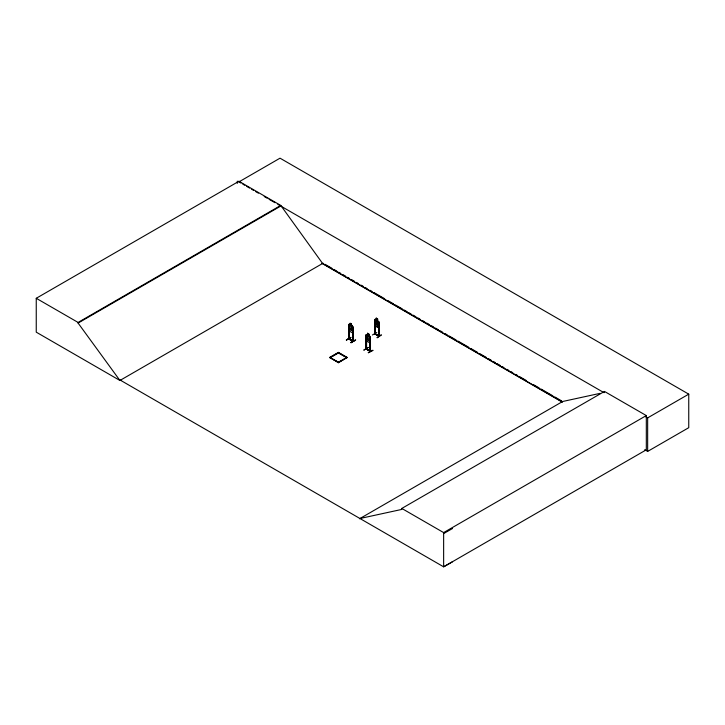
<?xml version="1.0" encoding="UTF-8"?>
<svg xmlns="http://www.w3.org/2000/svg" width="725" height="725" viewBox="0 0 725 725"><rect width="100%" height="100%" fill="white"/><g stroke="black" fill="none" stroke-linecap="round" stroke-linejoin="round"><path stroke-width="1.09" d="M352.984 331.47L352.441 332.857L349.087 330.917L348.698 328.996M374.78 323.993L375.224 325.888L378.631 327.8L379.066 326.404M378.631 327.8L379.121 322.009L375.287 319.218L374.78 319.571L374.952 333.853L379.275 336.318L378.831 322.679L378.677 336.228L379.202 336.273M346.487 340.088L350.837 337.578M363.905 350.148L368.3 347.42L363.941 349.939M352.567 340.759C354.715 341.702 347.502 337.515 349.106 338.738M352.984 327.038L352.432 326.196L352.984 327.038L352.975 341.457L348.616 338.965L348.698 324.573L349.151 324.247L352.413 326.232L351.507 325.661L351.553 323.984L350.121 323.16L350.121 324.918L349.405 325.054L349.405 328.135L350.121 329.866L351.462 330.636L352.169 329.73L352.169 326.649L351.553 325.634M349.06 325.788L348.671 325.561L349.051 339.228L349.214 330.165M367.593 333.301L367.593 334.95L366.071 334.66L366.053 349.051L366.614 348.643M366.487 335.847L366.089 335.621L366.397 349.26M374.762 333.962L379.112 336.427L379.066 322M375.405 333.6L374.943 333.328L375.106 334.171L375.351 325.135M366.116 334.705L366.596 334.37L369.832 336.3M120.459 380.235L119.988 380.516L36.25 332.168L36.25 298.292L238.924 181.277L280.765 205.429L322.607 263.465L562.165 401.777M238.924 181.277L238.924 181.903L280.022 158.177L688.75 394.155L688.75 427.687L647.652 451.412L644.715 449.708M36.25 298.292L78.092 322.444L280.765 205.429M452.509 561.766L443.637 566.823L120.404 380.208L119.924 380.48L78.092 323.069L280.765 206.054M119.924 380.48L323.078 263.193M350.121 324.809L350.429 325.045A3.072 1.776 60 0 0 350.782 325.298L351.027 325.434A3.072 1.776 60 0 0 351.389 325.57L351.507 325.607M352.694 332.177L352.504 341.23L352.694 327.709L353.129 341.375L348.825 338.883L348.743 324.619M353.084 327.936L352.54 327.791M376.212 318.157L375.541 323.105L376.257 324.836L377.589 325.607L378.305 324.7L378.305 321.619L377.589 320.658L377.689 318.955L376.212 318.157L377.589 319.009M375.197 320.758L374.807 320.532L375.242 334.198M377.643 320.631L377.526 320.541A3.072 1.776 60 0 1 377.163 320.405L377.163 320.405M346.278 340.007L350.637 337.506M350.873 337.361L346.523 339.88M379.22 322.906L378.677 322.761M350.873 342.39C359.337 338.521 354.96 339.508 351.118 342.798M350.873 342.671L355.477 340.297M367.502 334.896L367.847 335.104A3.072 1.776 60 0 0 368.209 335.358L368.327 335.43M368.98 334.044L367.548 333.219L367.548 334.977L366.832 335.113L366.832 338.194L367.548 339.925L368.88 340.696L369.596 339.789L369.596 336.708L368.88 335.748C369.415 331.978 368.001 336.183 369.886 336.264L370.403 337.098L370.403 351.516L366.089 349.033L366.243 335.53M329.712 357.416L338.43 352.386L347.139 357.416L338.43 362.727L329.712 357.416L338.43 362.446L347.139 357.416M329.712 357.697L338.43 352.667L347.139 357.697M338.43 352.939L330.201 357.697L338.43 362.165L346.659 357.697L338.43 352.939L338.43 352.386M372.414 334.986L376.773 332.476M375.242 333.844L379.112 335.938M370.112 337.768L369.913 351.263L370.112 337.768L370.557 351.435L366.315 348.952M370.511 337.995L369.968 337.85M366.596 340.913L366.071 339.083L366.56 340.949M379.066 335.911L375.024 333.862M370.403 341.529L369.868 342.916L366.515 340.977M377.009 337.642L381.395 334.868L377.254 337.768M369.922 350.891L370.484 350.873M370.348 351.036L366.533 348.933L370.294 350.991M372.877 350.311L368.327 352.676M368.3 352.731L372.895 350.347M359.491 518.792L562.645 401.496L600.073 393.358M359.962 518.511L401.804 509.412L401.804 508.442L604.478 391.428L646.319 415.579L646.319 449.808L443.637 566.823L443.637 532.594L646.319 415.579M604.478 392.397L604.007 392.678L277.847 204.368M645.712 416.757L647.652 417.881L688.75 394.155M443.637 533.573L452.509 528.516M378.785 335.575L379.057 336.436M352.649 340.605L352.975 341.457M348.825 338.394L349.06 339.2M352.93 340.94L349.26 338.783M366.533 348.798L366.053 348.562M377.643 319.807L377.526 319.77A3.072 1.776 60 0 1 376.565 319.245L376.212 318.918M351.507 324.836L351.389 324.8A3.072 1.776 60 0 1 350.429 324.274L350.075 323.957M368.925 334.896L368.808 334.859A3.072 1.776 60 0 1 367.847 334.334L367.502 334.017M368.925 335.666L368.808 335.63A3.072 1.776 60 0 1 368.454 335.494L368.345 335.439M370.267 351.489L369.986 350.818M238.924 181.903L240.872 183.026M242.821 184.15L244.769 185.274M246.708 186.398L249.627 188.083M251.575 189.207L253.523 190.331M255.472 191.454L258.39 193.14M264.226 196.511L267.144 198.197M269.093 199.321L274.929 202.683M325.036 264.317L331.878 268.268M333.835 269.401L336.772 271.096M338.72 272.219L340.678 273.352M342.635 274.476L345.571 276.171M347.529 277.303L349.477 278.436M351.435 279.56L354.371 281.255M356.328 282.388L358.277 283.511M361.213 285.206L363.171 286.339M365.128 287.462L367.077 288.595M370.013 290.29L371.97 291.414M373.928 292.547L384.685 298.754M387.612 300.449L393.485 303.838M395.433 304.962L402.284 308.913M404.233 310.046L407.169 311.741M409.127 312.865L411.084 313.998M413.042 315.13L415.969 316.816M417.926 317.949L419.884 319.082M422.811 320.767L424.768 321.9M426.726 323.033L429.662 324.728M431.62 325.851L433.568 326.984M435.526 328.108L438.462 329.803M440.419 330.935L442.368 332.059M445.304 333.754L447.262 334.887M449.219 336.01L456.061 339.962M458.019 341.094L468.776 347.302M470.724 348.435L477.576 352.386M479.524 353.51L486.375 357.47M488.324 358.594L491.26 360.289M493.218 361.422L495.175 362.545M497.132 363.678L500.06 365.373M502.017 366.497L503.975 367.629M506.902 369.324L508.859 370.448M510.817 371.581L512.774 372.704M515.711 374.399L517.659 375.532M519.617 376.656L526.459 380.616M533.31 384.567L539.173 387.947M541.131 389.08L552.867 395.85M554.815 396.983L561.667 400.934M321.963 263.374L562.31 402.139M375.305 325.824L378.595 327.727M349.106 324.274L350.175 324.891M366.116 348.58L366.687 349.196M401.804 508.442L443.637 532.594M377.045 320.341L376.918 320.269A3.072 1.776 60 0 1 376.565 320.015L376.212 319.689M378.677 336.228L378.831 322.679M374.798 333.953L374.834 319.544M647.652 417.881L647.652 451.412M366.642 340.224L366.533 349.287M352.885 327.066L352.885 331.461M338.43 362.165L338.43 362.727M237.283 181.15L237.283 183.371M78.092 322.444L78.092 323.069M377.353 319.145L376.502 318.647L377.353 319.698L377.353 319.145M377.589 321.202L376.257 320.441L376.257 323.513L377.589 324.283L377.589 321.202M351.217 324.175L350.365 323.676L351.217 324.728L351.217 324.175M368.644 334.234L367.783 333.736L368.644 334.787L368.644 334.234M351.462 326.232L350.121 325.471L350.121 328.543L351.462 329.313L351.462 326.232M368.88 336.3L367.548 335.53L367.548 338.602L368.88 339.373L368.88 336.3"/></g></svg>
